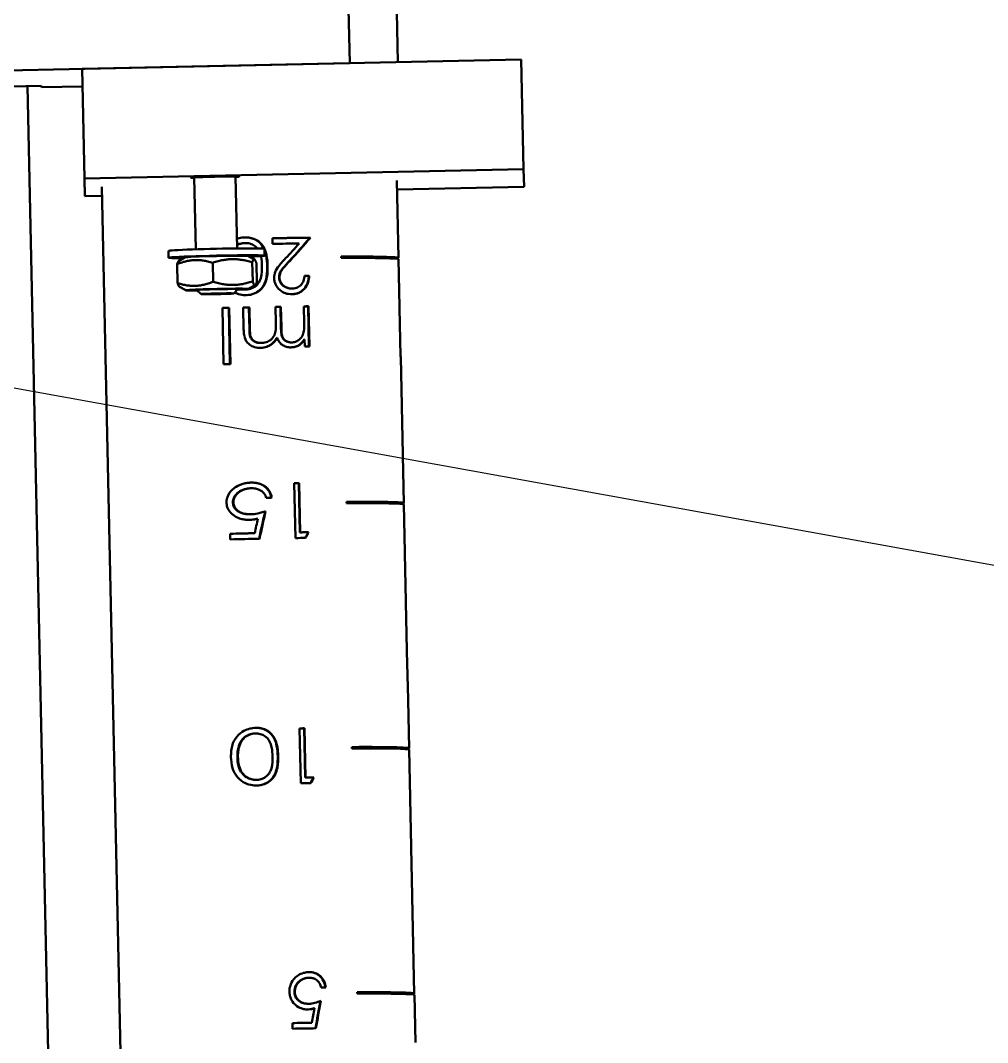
# Model space of a CAD drawing. Header units: millimetres. Extents: x 0 to 2625, y 0 to 1856.
# Drawn here: x 1869.4 to 1939.8, y 1413.7 to 1488.2 of the extents above; entities that cross this region are included whole.
import ezdxf

# ---------------------------------------------------------------- set-up
doc = ezdxf.new("R2010")
doc.units = ezdxf.units.MM
doc.header["$LTSCALE"] = 6.25
doc.layers.add('Symbol (ISO)', color=7, linetype='Continuous', lineweight=25)
doc.layers.add('Visible (ISO)', color=7, linetype='Continuous', lineweight=50)
doc.styles.add('Note Text (ISO)', font='tahoma.ttf')
doc.dimstyles.new('Default - Method 1b (ISO)$7', dxfattribs={"dimscale": 6.25, "dimtxt": 3.5, "dimasz": 2.5, "dimexe": 3.175, "dimexo": 0, "dimgap": 0.762, "dimtad": 1, "dimtoh": 1, "dimrnd": 1e-08, "dimtxsty": 'Note Text (ISO)', "dimcen": 0.09, "dimdle": 10, "dimclrd": 256, "dimclre": 256, "dimclrt": 256, "dimazin": 2, "dimtfac": 1, "dimtmove": 0, "dimatfit": 3, "dimfxl": 1, "dimtolj": 1, "dimlwd": -1, "dimlwe": -1, "dimarcsym": 0})

msp = doc.modelspace()

# ---------------------------------------------------------------- linework, layer by layer
at = {"layer": 'Visible (ISO)'}
for p, q in [((1893.356, 1485.103), (1893.184, 1493.099)), ((1896.855, 1485.178), (1896.711, 1491.878)), ((1868.362, 1484.567), (1893.356, 1485.103)), ((1873.86, 1484.685), (1905.853, 1485.371)), ((1906.024, 1477.375), (1905.853, 1485.371)), ((1874.032, 1476.688), (1873.86, 1484.685)), ((1866.246, 1483.342), (1870.886, 1483.441)), ((1872.666, 1353.806), (1869.887, 1483.42)), ((1870.886, 1483.441), (1870.889, 1483.334)), ((1873.888, 1483.398), (1870.889, 1483.334)), ((1874.032, 1476.688), (1906.024, 1477.375)), ((1906.024, 1477.375), (1906.052, 1476.088)), ((1874.059, 1475.402), (1874.032, 1476.688)), ((1882.032, 1476.772), (1882.144, 1471.53)), ((1885.031, 1476.836), (1885.144, 1471.594)), ((1896.911, 1470.906), (1896.79, 1476.533)), ((1875.309, 1475.429), (1874.059, 1475.402)), ((1876.964, 1398.283), (1875.295, 1476.072)), ((1906.052, 1476.088), (1896.804, 1475.89)), ((1885.701, 1472.397), (1885.737, 1472.399)), ((1890.457, 1472.377), (1890.486, 1472.379)), ((1885.695, 1471.987), (1885.731, 1471.989)), ((1887.731, 1472.337), (1887.74, 1471.927)), ((1880.157, 1470.919), (1880.146, 1471.419)), ((1881.358, 1470.947), (1880.891, 1470.664)), ((1885.954, 1471.045), (1886.413, 1470.793)), ((1887.155, 1471.069), (1887.145, 1471.569)), ((1892.739, 1470.999), (1892.741, 1470.899)), ((1896.863, 1470.827), (1896.861, 1470.905)), ((1880.782, 1470.456), (1880.812, 1469.067)), ((1883.372, 1470.551), (1883.401, 1469.162)), ((1886.257, 1470.584), (1886.286, 1469.195)), ((1886.552, 1470.522), (1886.582, 1469.134)), ((1896.988, 1467.332), (1896.913, 1470.806)), ((1888.208, 1469.463), (1888.239, 1469.465)), ((1890.372, 1469.608), (1890.402, 1469.609)), ((1881.41, 1468.544), (1880.95, 1468.796)), ((1886.006, 1468.643), (1886.473, 1468.926)), ((1889.133, 1468.667), (1889.164, 1468.669)), ((1889.179, 1468.669), (1889.209, 1468.671)), ((1882.208, 1468.563), (1882.208, 1468.563)), ((1882.521, 1468.263), (1882.208, 1468.562)), ((1884.907, 1468.314), (1885.207, 1468.627)), ((1885.207, 1468.628), (1885.207, 1468.628)), ((1885.768, 1468.604), (1885.804, 1468.606)), ((1884.076, 1467.256), (1884.164, 1463.156)), ((1884.537, 1467.267), (1884.577, 1467.269)), ((1884.537, 1467.267), (1884.625, 1463.167)), ((1884.665, 1463.168), (1884.577, 1467.269)), ((1885.593, 1467.293), (1885.627, 1465.711)), ((1886.008, 1467.301), (1886.043, 1467.303)), ((1886.008, 1467.301), (1886.042, 1465.717)), ((1886.077, 1465.719), (1886.043, 1467.303)), ((1887.951, 1467.341), (1887.975, 1466.205)), ((1888.308, 1467.346), (1888.34, 1467.348)), ((1888.308, 1467.346), (1888.34, 1465.861)), ((1888.372, 1465.862), (1888.34, 1467.348)), ((1890.009, 1467.374), (1890.036, 1466.144)), ((1890.323, 1467.377), (1890.353, 1467.378)), ((1890.323, 1467.377), (1890.386, 1464.456)), ((1890.415, 1464.456), (1890.353, 1467.378)), ((1896.988, 1467.332), (1896.99, 1467.233)), ((1897.064, 1463.759), (1896.99, 1467.233)), ((1888.035, 1465.073), (1888.067, 1465.075)), ((1890.032, 1464.958), (1890.061, 1464.96)), ((1890.061, 1464.96), (1890.072, 1464.452)), ((1886.899, 1464.705), (1886.933, 1464.707)), ((1886.933, 1464.707), (1886.948, 1464.707)), ((1889.094, 1464.744), (1889.124, 1464.746)), ((1889.643, 1464.542), (1889.673, 1464.543)), ((1897.064, 1463.759), (1897.067, 1463.659)), ((1897.141, 1460.186), (1897.067, 1463.659)), ((1897.141, 1460.186), (1897.143, 1460.086)), ((1897.218, 1456.612), (1897.143, 1460.086)), ((1897.218, 1456.612), (1897.22, 1456.512)), ((1897.294, 1453.039), (1897.22, 1456.512)), ((1886.167, 1454.532), (1886.203, 1454.534)), ((1886.096, 1454.119), (1886.132, 1454.121)), ((1889.315, 1454.49), (1889.4, 1450.492)), ((1889.649, 1454.494), (1889.679, 1454.496)), ((1889.649, 1454.494), (1889.726, 1450.906)), ((1889.756, 1450.908), (1889.679, 1454.496)), ((1884.842, 1453.076), (1884.882, 1453.079)), ((1893.123, 1453.132), (1893.125, 1453.032)), ((1897.246, 1452.96), (1897.244, 1453.038)), ((1897.371, 1449.466), (1897.296, 1452.939)), ((1886.127, 1452.224), (1886.163, 1452.226)), ((1886.202, 1452.227), (1886.238, 1452.229)), ((1886.636, 1451.902), (1886.671, 1451.904)), ((1884.646, 1450.805), (1884.655, 1450.395)), ((1886.394, 1450.845), (1886.43, 1450.847)), ((1889.726, 1450.906), (1889.756, 1450.908)), ((1890.333, 1450.915), (1890.362, 1450.917)), ((1897.371, 1449.466), (1897.373, 1449.366)), ((1897.448, 1445.892), (1897.373, 1449.366)), ((1897.448, 1445.892), (1897.45, 1445.792)), ((1897.524, 1442.319), (1897.45, 1445.792)), ((1897.524, 1442.319), (1897.526, 1442.219)), ((1897.601, 1438.746), (1897.526, 1442.219)), ((1897.601, 1438.746), (1897.603, 1438.646)), ((1897.677, 1435.172), (1897.603, 1438.646)), ((1886.468, 1436.664), (1886.504, 1436.666)), ((1890.032, 1436.628), (1890.062, 1436.629)), ((1890.032, 1436.628), (1890.109, 1433.04)), ((1890.139, 1433.041), (1890.062, 1436.629)), ((1886.461, 1436.253), (1886.497, 1436.255)), ((1889.698, 1436.624), (1889.784, 1432.626)), ((1885.355, 1435.541), (1885.394, 1435.543)), ((1893.506, 1435.265), (1893.508, 1435.165)), ((1897.629, 1435.093), (1897.627, 1435.171)), ((1885.169, 1434.53), (1885.209, 1434.532)), ((1897.754, 1431.599), (1897.68, 1435.072)), ((1890.109, 1433.04), (1890.139, 1433.041)), ((1890.716, 1433.048), (1890.746, 1433.05)), ((1886.534, 1432.87), (1886.57, 1432.872)), ((1897.754, 1431.599), (1897.756, 1431.499)), ((1897.831, 1428.026), (1897.756, 1431.499)), ((1897.831, 1428.026), (1897.833, 1427.926)), ((1897.907, 1424.452), (1897.833, 1427.926)), ((1897.907, 1424.452), (1897.91, 1424.352)), ((1897.984, 1420.879), (1897.91, 1424.352)), ((1897.984, 1420.879), (1897.986, 1420.779)), ((1898.061, 1417.305), (1897.986, 1420.779)), ((1890.372, 1418.863), (1890.402, 1418.864)), ((1890.317, 1418.45), (1890.347, 1418.452)), ((1889.324, 1417.421), (1889.356, 1417.423)), ((1893.889, 1417.398), (1893.891, 1417.298)), ((1898.012, 1417.227), (1898.011, 1417.304)), ((1890.35, 1416.555), (1890.38, 1416.557)), ((1890.41, 1416.558), (1890.44, 1416.559)), ((1898.137, 1413.732), (1898.063, 1417.206)), ((1890.763, 1416.229), (1890.792, 1416.23)), ((1889.182, 1415.153), (1889.191, 1414.742)), ((1890.571, 1415.174), (1890.601, 1415.176))]:
    msp.add_line(p, q, dxfattribs=at)
for centre, major_axis, ratio, start_param, end_param in [((1883.532, 1476.785), (-1.75, -0.038), 0.021443, 2.600493, 6.824285), ((1886.134, 1472.075), (-10.748, -0.231), 0.021443, 4.294955, 4.562764), ((1886.134, 1472.075), (10.698, 0.229), 0.021443, 1.154278, 1.420467), ((1886.086, 1474.279), (-9.938, -11.065), 0.305644, 1.52167, 1.672226), ((1886.086, 1474.279), (9.985, 11.116), 0.305644, 4.664933, 4.814734), ((1886.142, 1471.665), (10.748, 0.231), 0.021443, 1.235306, 1.421172), ((1886.075, 1474.783), (-9.985, -11.118), 0.305643, 1.492899, 1.591163), ((1883.656, 1470.994), (3.499, 0.075), 0.021443, 5.466568, 10.241395), ((1883.645, 1471.494), (3.499, 0.075), 0.021443, 0, 3.141593), ((1883.656, 1470.994), (-2.299, -0.049), 0.021443, 3.17875, 6.246028), ((1886.164, 1470.675), (10.748, 0.231), 0.021443, 6.186699, 7.195133), ((1886.114, 1470.674), (10.748, 0.231), 0.021443, 0, 0.906052), ((1886.166, 1470.575), (10.748, 0.231), 0.021443, 0, 0.911948), ((1886.193, 1469.307), (-10.748, -0.231), 0.021443, 4.309559, 4.343819), ((1886.193, 1469.307), (10.698, 0.229), 0.021443, 1.168953, 1.200431), ((1883.708, 1468.595), (2.299, 0.049), 0.021443, 5.401388, 10.306575), ((1883.708, 1468.595), (1.5, 0.032), 0.021443, 6.248423, 9.45954), ((1883.708, 1468.595), (1.5, 0.032), 0.021443, 6.261736, 9.446227), ((1886.241, 1467.077), (-10.748, -0.231), 0.021443, 4.867334, 4.91476), ((1886.241, 1467.077), (10.698, 0.229), 0.021443, 1.730245, 1.774126), ((1886.241, 1467.077), (-10.748, -0.231), 0.021443, 4.730321, 4.772263), ((1886.241, 1467.077), (10.698, 0.229), 0.021443, 1.592131, 1.63095), ((1886.241, 1467.077), (-10.748, -0.231), 0.021443, 4.515361, 4.552138), ((1886.241, 1467.077), (10.698, 0.229), 0.021443, 1.375822, 1.40979), ((1886.241, 1467.077), (-10.748, -0.231), 0.021443, 4.319321, 4.353659), ((1886.241, 1467.077), (10.698, 0.229), 0.021443, 1.178762, 1.210313), ((1886.303, 1464.155), (10.748, 0.231), 0.021443, 1.177728, 1.212066), ((1886.329, 1462.976), (10.748, 0.231), 0.021443, 1.725742, 1.773167), ((1886.517, 1454.208), (-10.748, -0.231), 0.021443, 4.413266, 4.448558), ((1886.517, 1454.208), (10.698, 0.229), 0.021443, 1.273179, 1.305703), ((1886.539, 1453.183), (10.748, 0.231), 0.021443, 1.464263, 1.502825), ((1886.547, 1452.809), (10.748, 0.231), 0.021443, 6.186699, 7.195133), ((1886.497, 1452.807), (10.748, 0.231), 0.021443, 0, 0.906052), ((1886.549, 1452.709), (10.748, 0.231), 0.021443, 0, 0.911948), ((1885.974, 1479.52), (-7.787, -52.188), 0.114072, 0.996962, 1.042359), ((1885.974, 1479.52), (7.824, 52.432), 0.114072, 4.141688, 4.187055), ((1885.935, 1481.335), (-7.822, -52.497), 0.113939, 0.968218, 0.99274), ((1886.594, 1450.62), (-10.748, -0.231), 0.021443, 4.727191, 4.894156), ((1886.594, 1450.62), (10.698, 0.229), 0.021443, 1.588978, 1.753422), ((1886.594, 1450.62), (10.698, 0.229), 0.021443, 1.21327, 1.273179), ((1886.594, 1450.62), (-10.748, -0.231), 0.021443, 4.353659, 4.413266), ((1869.546, 1454.174), (-22.563, -33.103), 0.487059, 1.785873, 1.797746), ((1869.451, 1454.171), (22.685, 33.283), 0.487059, 4.928125, 4.939966), ((1886.602, 1450.21), (10.748, 0.231), 0.021443, 1.553773, 1.752563), ((1886.602, 1450.21), (10.748, 0.231), 0.021443, 1.234687, 1.306965), ((1886.9, 1436.341), (-10.748, -0.231), 0.021443, 4.413266, 4.448558), ((1886.9, 1436.341), (10.698, 0.229), 0.021443, 1.273179, 1.305703), ((1886.93, 1434.942), (10.748, 0.231), 0.021443, 6.186699, 7.195133), ((1886.88, 1434.941), (10.748, 0.231), 0.021443, 0, 0.906052), ((1886.932, 1434.842), (10.748, 0.231), 0.021443, 0, 0.911948), ((1886.977, 1432.753), (10.698, 0.229), 0.021443, 1.21327, 1.273179), ((1886.977, 1432.753), (-10.748, -0.231), 0.021443, 4.353659, 4.413266), ((1869.93, 1436.307), (-22.563, -33.103), 0.487059, 1.785873, 1.797746), ((1869.835, 1436.305), (22.685, 33.283), 0.487059, 4.928125, 4.939966), ((1886.986, 1432.343), (10.748, 0.231), 0.021443, 1.234687, 1.306965), ((1887.305, 1417.449), (10.748, 0.231), 0.021443, 1.158226, 1.19241), ((1887.313, 1417.075), (10.748, 0.231), 0.021443, 6.186699, 7.195133), ((1887.263, 1417.074), (10.748, 0.231), 0.021443, 0, 0.906052), ((1887.315, 1416.975), (10.748, 0.231), 0.021443, 0, 0.911948), ((1887.062, 1428.793), (-7.787, -52.188), 0.114072, 1.315785, 1.355191), ((1887.062, 1428.793), (-7.824, -52.432), 0.114072, 1.31709, 1.356553), ((1758.125, 1422.662), (-55.405, -228.722), 0.557472, 1.672584, 1.677156), ((1887.36, 1414.886), (-10.748, -0.231), 0.021443, 4.405601, 4.541566), ((1887.36, 1414.886), (10.698, 0.229), 0.021443, 1.265475, 1.399167), ((1887.369, 1414.476), (10.748, 0.231), 0.021443, 1.236778, 1.399973)]:
    msp.add_ellipse(centre, major_axis=major_axis, ratio=ratio, start_param=start_param, end_param=end_param, dxfattribs=at)
msp.add_ellipse((1883.714, 1468.289), major_axis=(-1.193, -0.026), ratio=0.021443, dxfattribs=at)
for points, knots in [([(1885.737, 1472.399), (1885.674, 1472.397), (1885.618, 1472.396), (1885.421, 1472.368), (1885.349, 1472.353), (1885.243, 1472.325), (1885.188, 1472.309), (1885.129, 1472.287)], [0, 0, 0, 0, 0.01912106, 0.01912106, 0.0358081, 0.0358081, 0.05022186, 0.05022186, 0.05022186, 0.05022186]), ([(1885.701, 1472.397), (1885.884, 1472.399), (1886.09, 1472.388), (1886.445, 1472.253), (1886.58, 1472.184), (1886.795, 1472.017), (1886.917, 1471.899), (1887.055, 1471.67), (1887.08, 1471.624), (1887.102, 1471.579)], [-0.15040085, -0.15040085, -0.15040085, -0.15040085, -0.11532352, -0.11532352, -0.0973218, -0.0973218, -0.08292517, -0.08292517, -0.0793408, -0.0793408, -0.0793408, -0.0793408]), ([(1885.737, 1472.399), (1885.821, 1472.4), (1885.945, 1472.401), (1886.209, 1472.352), (1886.333, 1472.319), (1886.672, 1472.158), (1886.796, 1472.051), (1886.965, 1471.862), (1887.057, 1471.744), (1887.14, 1471.573)], [-0.3512161, -0.3512161, -0.3512161, -0.3512161, -0.2709368, -0.2709368, -0.2186703, -0.2186703, -0.1482812, -0.1482812, -0.1012691, -0.1012691, -0.1012691, -0.1012691]), ([(1885.695, 1471.987), (1885.596, 1471.981), (1885.503, 1471.978), (1885.298, 1471.916), (1885.223, 1471.89), (1885.138, 1471.848)], [-0.06457105, -0.06457105, -0.06457105, -0.06457105, -0.04390946, -0.04390946, -0.0360747, -0.0360747, -0.0360747, -0.0360747]), ([(1885.139, 1471.83), (1885.24, 1471.885), (1885.329, 1471.916), (1885.538, 1471.979), (1885.632, 1471.983), (1885.731, 1471.989)], [0.03776726, 0.03776726, 0.03776726, 0.03776726, 0.04987, 0.04987, 0.07936346, 0.07936346, 0.07936346, 0.07936346]), ([(1886.628, 1471.597), (1886.577, 1471.659), (1886.507, 1471.728), (1886.324, 1471.85), (1886.214, 1471.908), (1885.931, 1471.986), (1885.828, 1471.987), (1885.731, 1471.989)], [-0.09157681, -0.09157681, -0.09157681, -0.09157681, -0.0585855, -0.0585855, -0.02909745, -0.02909745, 0, 0, 0, 0]), ([(1886.961, 1470.322), (1886.956, 1470.515), (1886.951, 1470.733), (1886.893, 1471.011), (1886.89, 1471.022), (1886.887, 1471.035)], [-0.5587303, -0.5587303, -0.5587303, -0.5587303, -0.232448, -0.232448, -0.2199899, -0.2199899, -0.2199899, -0.2199899]), ([(1887.145, 1471.562), (1887.172, 1471.506), (1887.197, 1471.445), (1887.351, 1470.997), (1887.364, 1470.616), (1887.372, 1470.332)], [-0.1003071, -0.1003071, -0.1003071, -0.1003071, -0.08512, -0.08512, 0, 0, 0, 0]), ([(1887.145, 1471.483), (1887.215, 1471.315), (1887.247, 1471.17), (1887.326, 1470.791), (1887.334, 1470.54), (1887.34, 1470.33)], [-0.0767332, -0.0767332, -0.0767332, -0.0767332, -0.06290159, -0.06290159, 0, 0, 0, 0]), ([(1885.804, 1468.606), (1885.892, 1468.611), (1885.995, 1468.617), (1886.257, 1468.695), (1886.368, 1468.759), (1886.577, 1468.896), (1886.652, 1468.989), (1886.756, 1469.141), (1886.824, 1469.252), (1886.971, 1469.747), (1886.966, 1470.083), (1886.961, 1470.322)], [-0.218162, -0.218162, -0.218162, -0.218162, -0.1946862, -0.1946862, -0.1690955, -0.1690955, -0.11293, -0.11293, -0.0719212, -0.0719212, 0, 0, 0, 0]), ([(1885.827, 1468.196), (1886.029, 1468.203), (1886.212, 1468.234), (1886.579, 1468.371), (1886.711, 1468.464), (1886.975, 1468.682), (1887.072, 1468.84), (1887.224, 1469.112), (1887.286, 1469.316), (1887.377, 1469.807), (1887.376, 1470.103), (1887.372, 1470.332)], [0, 0, 0, 0, 0.0604627, 0.0604627, 0.1254124, 0.1254124, 0.2523206, 0.2523206, 0.5093058, 0.5093058, 0.978045, 0.978045, 0.978045, 0.978045]), ([(1885.884, 1468.199), (1886.113, 1468.217), (1886.297, 1468.269), (1886.512, 1468.366), (1886.666, 1468.443), (1886.915, 1468.668), (1887.039, 1468.813), (1887.181, 1469.114), (1887.25, 1469.277), (1887.344, 1469.835), (1887.343, 1470.111), (1887.34, 1470.33)], [0.0094605, 0.0094605, 0.0094605, 0.0094605, 0.0820166, 0.0820166, 0.122224, 0.122224, 0.1517325, 0.1517325, 0.1626246, 0.1626246, 0.1765212, 0.1765212, 0.1765212, 0.1765212]), ([(1888.686, 1470.875), (1888.488, 1470.664), (1888.282, 1470.443), (1888.001, 1470.054), (1887.937, 1469.923), (1887.853, 1469.632), (1887.851, 1469.527), (1887.85, 1469.426)], [0, 0, 0, 0, 0.0881874, 0.0881874, 0.1582709, 0.1582709, 0.2304098, 0.2304098, 0.2304098, 0.2304098]), ([(1888.976, 1470.702), (1888.804, 1470.52), (1888.617, 1470.32), (1888.381, 1470.022), (1888.297, 1469.898), (1888.211, 1469.63), (1888.21, 1469.546), (1888.208, 1469.463)], [-0.1032135, -0.1032135, -0.1032135, -0.1032135, -0.0576553, -0.0576553, -0.0248756, -0.0248756, 0, 0, 0, 0]), ([(1888.239, 1469.465), (1888.241, 1469.548), (1888.243, 1469.631), (1888.329, 1469.9), (1888.413, 1470.025), (1888.647, 1470.321), (1888.834, 1470.521), (1889.006, 1470.703)], [0, 0, 0, 0, 0.0248778, 0.0248778, 0.0577454, 0.0577454, 0.1043745, 0.1043745, 0.1043745, 0.1043745]), ([(1887.85, 1469.426), (1887.854, 1469.344), (1887.858, 1469.265), (1887.901, 1469.103), (1887.926, 1469.023), (1888.039, 1468.807), (1888.143, 1468.675), (1888.418, 1468.431), (1888.555, 1468.371), (1888.819, 1468.278), (1888.985, 1468.26), (1889.154, 1468.259)], [0, 0, 0, 0, 0.0246694, 0.0246694, 0.0388527, 0.0388527, 0.0599766, 0.0599766, 0.0867335, 0.0867335, 0.1245621, 0.1245621, 0.1245621, 0.1245621]), ([(1888.208, 1469.463), (1888.21, 1469.418), (1888.213, 1469.362), (1888.248, 1469.23), (1888.267, 1469.182), (1888.325, 1469.078), (1888.386, 1468.979), (1888.622, 1468.788), (1888.726, 1468.741), (1888.841, 1468.704), (1888.895, 1468.688), (1889.045, 1468.667), (1889.099, 1468.668), (1889.133, 1468.667)], [-0.1904609, -0.1904609, -0.1904609, -0.1904609, -0.1283309, -0.1283309, -0.0814016, -0.0814016, -0.0490459, -0.0490459, -0.0211123, -0.0211123, -0.0106127, -0.0106127, 0, 0, 0, 0]), ([(1889.164, 1468.669), (1889.13, 1468.669), (1889.075, 1468.668), (1888.926, 1468.69), (1888.872, 1468.705), (1888.756, 1468.743), (1888.653, 1468.79), (1888.418, 1468.98), (1888.357, 1469.079), (1888.3, 1469.18), (1888.28, 1469.227), (1888.244, 1469.364), (1888.242, 1469.419), (1888.239, 1469.465)], [0, 0, 0, 0, 0.0105804, 0.0105804, 0.0210428, 0.0210428, 0.0496533, 0.0496533, 0.0833306, 0.0833306, 0.1298813, 0.1298813, 0.1879469, 0.1879469, 0.1879469, 0.1879469]), ([(1889.154, 1468.259), (1889.348, 1468.266), (1889.516, 1468.298), (1889.773, 1468.412), (1889.909, 1468.489), (1890.188, 1468.794), (1890.263, 1468.936), (1890.392, 1469.293), (1890.398, 1469.463), (1890.402, 1469.609)], [0, 0, 0, 0, 0.0606606, 0.0606606, 0.1044714, 0.1044714, 0.1442594, 0.1442594, 0.2058495, 0.2058495, 0.2058495, 0.2058495]), ([(1890.06, 1469.605), (1890.053, 1469.496), (1890.04, 1469.364), (1889.959, 1469.153), (1889.911, 1469.045), (1889.749, 1468.873), (1889.667, 1468.803), (1889.441, 1468.7), (1889.314, 1468.675), (1889.164, 1468.669)], [0, 0, 0, 0, 0.03269697, 0.03269697, 0.04615692, 0.04615692, 0.05358123, 0.05358123, 0.06103891, 0.06103891, 0.06103891, 0.06103891]), ([(1890.372, 1469.608), (1890.369, 1469.461), (1890.363, 1469.292), (1890.234, 1468.936), (1890.159, 1468.794), (1889.882, 1468.49), (1889.746, 1468.412), (1889.508, 1468.306), (1889.366, 1468.274), (1889.207, 1468.262)], [-0.2021508, -0.2021508, -0.2021508, -0.2021508, -0.1423102, -0.1423102, -0.1035003, -0.1035003, -0.0605056, -0.0605056, -0.008856, -0.008856, -0.008856, -0.008856]), ([(1884.966, 1468.375), (1885.074, 1468.324), (1885.205, 1468.274), (1885.554, 1468.199), (1885.687, 1468.195), (1885.827, 1468.196)], [0.08826596, 0.08826596, 0.08826596, 0.08826596, 0.1005359, 0.1005359, 0.11331828, 0.11331828, 0.11331828, 0.11331828]), ([(1885.627, 1465.711), (1885.629, 1465.629), (1885.631, 1465.563), (1885.653, 1465.337), (1885.668, 1465.259), (1885.72, 1465.008), (1885.791, 1464.888), (1885.857, 1464.784), (1885.929, 1464.683), (1886.169, 1464.504), (1886.29, 1464.447), (1886.582, 1464.354), (1886.724, 1464.348), (1886.867, 1464.346)], [0, 0, 0, 0, 0.0245235, 0.0245235, 0.0548054, 0.0548054, 0.2115429, 0.2115429, 0.4072744, 0.4072744, 0.5721039, 0.5721039, 0.8073263, 0.8073263, 0.8073263, 0.8073263]), ([(1886.899, 1464.705), (1886.789, 1464.705), (1886.68, 1464.71), (1886.445, 1464.786), (1886.368, 1464.832), (1886.235, 1464.932), (1886.193, 1464.987), (1886.15, 1465.057), (1886.11, 1465.124), (1886.065, 1465.342), (1886.056, 1465.441), (1886.045, 1465.571), (1886.043, 1465.64), (1886.042, 1465.717)], [0, 0, 0, 0, 0.0329832, 0.0329832, 0.0601999, 0.0601999, 0.0969482, 0.0969482, 0.1096622, 0.1096622, 0.1180715, 0.1180715, 0.135052, 0.135052, 0.135052, 0.135052]), ([(1886.077, 1465.719), (1886.082, 1465.533), (1886.085, 1465.37), (1886.148, 1465.141), (1886.17, 1465.067), (1886.255, 1464.96), (1886.312, 1464.891), (1886.51, 1464.775), (1886.598, 1464.747), (1886.784, 1464.705), (1886.874, 1464.707), (1886.933, 1464.707)], [-0.2713647, -0.2713647, -0.2713647, -0.2713647, -0.0886208, -0.0886208, -0.0427624, -0.0427624, -0.0290896, -0.0290896, -0.0177918, -0.0177918, 0, 0, 0, 0]), ([(1887.975, 1466.205), (1887.978, 1466.026), (1887.981, 1465.787), (1887.922, 1465.434), (1887.894, 1465.318), (1887.736, 1465.057), (1887.649, 1464.977), (1887.497, 1464.863), (1887.4, 1464.803), (1887.124, 1464.716), (1887.025, 1464.711), (1886.933, 1464.707)], [0, 0, 0, 0, 0.0537694, 0.0537694, 0.0761339, 0.0761339, 0.0973079, 0.0973079, 0.1207768, 0.1207768, 0.1429006, 0.1429006, 0.1429006, 0.1429006]), ([(1888.34, 1465.861), (1888.345, 1465.684), (1888.35, 1465.505), (1888.394, 1465.25), (1888.413, 1465.167), (1888.474, 1465.052), (1888.511, 1464.992), (1888.637, 1464.873), (1888.705, 1464.834), (1888.809, 1464.786), (1888.865, 1464.769), (1888.991, 1464.745), (1889.049, 1464.745), (1889.094, 1464.744)], [-0.1088489, -0.1088489, -0.1088489, -0.1088489, -0.0675746, -0.0675746, -0.0484481, -0.0484481, -0.0371463, -0.0371463, -0.0258056, -0.0258056, -0.0140796, -0.0140796, 0, 0, 0, 0]), ([(1889.124, 1464.746), (1889.017, 1464.748), (1888.911, 1464.756), (1888.74, 1464.834), (1888.671, 1464.872), (1888.544, 1464.991), (1888.506, 1465.051), (1888.445, 1465.168), (1888.425, 1465.25), (1888.381, 1465.507), (1888.376, 1465.685), (1888.372, 1465.862)], [0, 0, 0, 0, 0.0334675, 0.0334675, 0.0476839, 0.0476839, 0.0618052, 0.0618052, 0.0854752, 0.0854752, 0.136257, 0.136257, 0.136257, 0.136257]), ([(1890.036, 1466.144), (1890.038, 1465.99), (1890.042, 1465.79), (1889.987, 1465.454), (1889.956, 1465.331), (1889.848, 1465.137), (1889.787, 1465.047), (1889.619, 1464.904), (1889.528, 1464.842), (1889.291, 1464.755), (1889.206, 1464.75), (1889.124, 1464.746)], [0, 0, 0, 0, 0.04622, 0.04622, 0.0709633, 0.0709633, 0.0848342, 0.0848342, 0.0940948, 0.0940948, 0.1028657, 0.1028657, 0.1028657, 0.1028657]), ([(1888.035, 1465.073), (1887.999, 1465.01), (1887.929, 1464.891), (1887.697, 1464.645), (1887.59, 1464.577), (1887.445, 1464.489), (1887.329, 1464.433), (1887.048, 1464.355), (1886.933, 1464.349), (1886.866, 1464.346)], [-0.04850808, -0.04850808, -0.04850808, -0.04850808, -0.03988832, -0.03988832, -0.03134657, -0.03134657, -0.01732604, -0.01732604, -0.00272079, -0.00272079, -0.00272079, -0.00272079]), ([(1886.867, 1464.346), (1886.925, 1464.349), (1887.054, 1464.349), (1887.362, 1464.435), (1887.477, 1464.491), (1887.623, 1464.578), (1887.729, 1464.647), (1887.961, 1464.893), (1888.031, 1465.012), (1888.067, 1465.075)], [0, 0, 0, 0, 0.01730623, 0.01730623, 0.03130242, 0.03130242, 0.03983493, 0.03983493, 0.04843894, 0.04843894, 0.04843894, 0.04843894]), ([(1888.067, 1465.075), (1888.1, 1464.996), (1888.147, 1464.883), (1888.298, 1464.676), (1888.372, 1464.612), (1888.518, 1464.519), (1888.616, 1464.465), (1888.876, 1464.391), (1888.97, 1464.388), (1889.068, 1464.386)], [0, 0, 0, 0, 0.02589092, 0.02589092, 0.04811468, 0.04811468, 0.06569504, 0.06569504, 0.08220058, 0.08220058, 0.08220058, 0.08220058]), ([(1890.032, 1464.958), (1889.975, 1464.875), (1889.926, 1464.804), (1889.778, 1464.641), (1889.717, 1464.595), (1889.643, 1464.542)], [-0.05224192, -0.05224192, -0.05224192, -0.05224192, -0.02824796, -0.02824796, 0, 0, 0, 0]), ([(1889.673, 1464.543), (1889.747, 1464.596), (1889.808, 1464.642), (1889.955, 1464.805), (1890.005, 1464.877), (1890.061, 1464.96)], [0, 0, 0, 0, 0.028268, 0.028268, 0.05239716, 0.05239716, 0.05239716, 0.05239716]), ([(1889.068, 1464.386), (1889.121, 1464.389), (1889.174, 1464.392), (1889.226, 1464.398), (1889.278, 1464.404), (1889.33, 1464.414), (1889.381, 1464.428), (1889.432, 1464.441), (1889.482, 1464.457), (1889.53, 1464.476), (1889.579, 1464.496), (1889.626, 1464.52), (1889.673, 1464.543)], [0, 0, 0, 0, 0.0001640565, 0.0001640565, 0.0001640565, 0.0003281131, 0.0003281131, 0.0003281131, 0.0004917479, 0.0004917479, 0.0004917479, 0.0006562261, 0.0006562261, 0.0006562261, 0.0006562261]), ([(1889.643, 1464.542), (1889.596, 1464.518), (1889.549, 1464.495), (1889.501, 1464.475), (1889.452, 1464.455), (1889.402, 1464.439), (1889.351, 1464.426), (1889.301, 1464.413), (1889.249, 1464.403), (1889.197, 1464.397), (1889.154, 1464.391), (1889.111, 1464.388), (1889.068, 1464.386)], [0, 0, 0, 0, 0.000164147, 0.000164147, 0.000164147, 0.0003281319, 0.0003281319, 0.0003281319, 0.000490852, 0.000490852, 0.000490852, 0.0006253819, 0.0006253819, 0.0006253819, 0.0006253819]), ([(1886.203, 1454.534), (1886.112, 1454.532), (1886.004, 1454.525), (1885.785, 1454.495), (1885.685, 1454.475), (1885.274, 1454.357), (1885.088, 1454.24), (1884.903, 1454.111), (1884.726, 1453.978), (1884.476, 1453.596), (1884.434, 1453.456), (1884.382, 1453.275), (1884.381, 1453.168), (1884.38, 1453.081)], [0, 0, 0, 0, 0.0270476, 0.0270476, 0.0480122, 0.0480122, 0.1003574, 0.1003574, 0.1432493, 0.1432493, 0.1751799, 0.1751799, 0.2997992, 0.2997992, 0.2997992, 0.2997992]), ([(1887.644, 1453.436), (1887.627, 1453.521), (1887.606, 1453.62), (1887.536, 1453.787), (1887.489, 1453.892), (1887.322, 1454.108), (1887.2, 1454.233), (1886.893, 1454.41), (1886.746, 1454.466), (1886.477, 1454.521), (1886.335, 1454.533), (1886.167, 1454.532)], [0.00010942, 0.00010942, 0.00010942, 0.00010942, 0.02619244, 0.02619244, 0.03518187, 0.03518187, 0.04298022, 0.04298022, 0.0487156, 0.0487156, 0.0534404, 0.0534404, 0.0534404, 0.0534404]), ([(1886.203, 1454.534), (1886.368, 1454.535), (1886.512, 1454.524), (1886.815, 1454.459), (1886.964, 1454.393), (1887.18, 1454.263), (1887.328, 1454.153), (1887.516, 1453.895), (1887.56, 1453.813), (1887.642, 1453.611), (1887.661, 1453.518), (1887.677, 1453.436)], [-0.1366665, -0.1366665, -0.1366665, -0.1366665, -0.1098584, -0.1098584, -0.074751, -0.074751, -0.0420794, -0.0420794, -0.0248194, -0.0248194, 0, 0, 0, 0]), ([(1886.096, 1454.119), (1885.974, 1454.112), (1885.851, 1454.098), (1885.504, 1453.99), (1885.374, 1453.912), (1885.106, 1453.725), (1885.017, 1453.603), (1884.95, 1453.508), (1884.905, 1453.432), (1884.844, 1453.229), (1884.843, 1453.147), (1884.842, 1453.076)], [-0.07545955, -0.07545955, -0.07545955, -0.07545955, -0.06831308, -0.06831308, -0.05938202, -0.05938202, -0.0421413, -0.0421413, -0.02124515, -0.02124515, 0, 0, 0, 0]), ([(1884.882, 1453.079), (1884.883, 1453.149), (1884.884, 1453.231), (1884.945, 1453.434), (1884.989, 1453.509), (1885.055, 1453.605), (1885.144, 1453.726), (1885.411, 1453.914), (1885.541, 1453.992), (1885.91, 1454.107), (1886.045, 1454.117), (1886.185, 1454.124)], [0, 0, 0, 0, 0.02122916, 0.02122916, 0.04210943, 0.04210943, 0.06006246, 0.06006246, 0.06954847, 0.06954847, 0.07829398, 0.07829398, 0.07829398, 0.07829398]), ([(1887.264, 1453.428), (1887.236, 1453.525), (1887.2, 1453.644), (1887.043, 1453.839), (1886.972, 1453.894), (1886.771, 1454.023), (1886.634, 1454.063), (1886.481, 1454.102), (1886.356, 1454.124), (1886.185, 1454.124)], [-0.1474134, -0.1474134, -0.1474134, -0.1474134, -0.1138835, -0.1138835, -0.092886, -0.092886, -0.051314, -0.051314, 0, 0, 0, 0]), ([(1884.38, 1453.081), (1884.384, 1453.009), (1884.39, 1452.891), (1884.449, 1452.704), (1884.488, 1452.591), (1884.698, 1452.299), (1884.839, 1452.188), (1885.089, 1452.025), (1885.263, 1451.935), (1885.601, 1451.851), (1885.7, 1451.835), (1885.932, 1451.81), (1886.029, 1451.813), (1886.09, 1451.814)], [0, 0, 0, 0, 0.02166404, 0.02166404, 0.02880649, 0.02880649, 0.03733897, 0.03733897, 0.04619955, 0.04619955, 0.04978175, 0.04978175, 0.05499525, 0.05499525, 0.05499525, 0.05499525]), ([(1884.842, 1453.076), (1884.844, 1453.04), (1884.848, 1452.939), (1884.92, 1452.741), (1884.969, 1452.67), (1885.108, 1452.513), (1885.219, 1452.439), (1885.383, 1452.349), (1885.511, 1452.295), (1885.812, 1452.232), (1885.969, 1452.223), (1886.127, 1452.224)], [-0.197285, -0.197285, -0.197285, -0.197285, -0.1684976, -0.1684976, -0.1437746, -0.1437746, -0.0986025, -0.0986025, -0.0474844, -0.0474844, 0, 0, 0, 0]), ([(1886.163, 1452.226), (1886.005, 1452.225), (1885.848, 1452.234), (1885.548, 1452.297), (1885.422, 1452.351), (1885.26, 1452.439), (1885.148, 1452.513), (1885.012, 1452.668), (1884.961, 1452.74), (1884.888, 1452.941), (1884.883, 1453.042), (1884.882, 1453.079)], [0, 0, 0, 0, 0.0475527, 0.0475527, 0.0985183, 0.0985183, 0.1432439, 0.1432439, 0.1660175, 0.1660175, 0.1916428, 0.1916428, 0.1916428, 0.1916428]), ([(1886.163, 1452.226), (1886.321, 1452.232), (1886.463, 1452.246), (1886.886, 1452.336), (1887.072, 1452.399), (1887.225, 1452.453)], [-0.08735344, -0.08735344, -0.08735344, -0.08735344, -0.04858981, -0.04858981, 0, 0, 0, 0]), ([(1886.671, 1451.904), (1886.555, 1451.875), (1886.449, 1451.85), (1886.227, 1451.819), (1886.154, 1451.817), (1886.09, 1451.814)], [-0.0406269, -0.0406269, -0.0406269, -0.0406269, -0.01903142, -0.01903142, 0, 0, 0, 0]), ([(1886.131, 1451.815), (1886.179, 1451.818), (1886.233, 1451.823), (1886.417, 1451.849), (1886.522, 1451.874), (1886.636, 1451.902)], [0.00718125, 0.00718125, 0.00718125, 0.00718125, 0.01948073, 0.01948073, 0.04089497, 0.04089497, 0.04089497, 0.04089497]), ([(1886.504, 1436.666), (1886.44, 1436.663), (1886.384, 1436.663), (1886.187, 1436.635), (1886.116, 1436.619), (1885.945, 1436.575), (1885.799, 1436.525), (1885.5, 1436.366), (1885.309, 1436.242), (1884.932, 1435.778), (1884.851, 1435.564), (1884.778, 1435.318), (1884.745, 1435.183), (1884.703, 1434.808), (1884.704, 1434.689), (1884.704, 1434.521)], [0, 0, 0, 0, 0.0191211, 0.0191211, 0.0358081, 0.0358081, 0.0692098, 0.0692098, 0.0987696, 0.0987696, 0.128655, 0.128655, 0.1493023, 0.1493023, 0.1669431, 0.1669431, 0.1669431, 0.1669431]), ([(1886.468, 1436.664), (1886.65, 1436.665), (1886.857, 1436.654), (1887.212, 1436.52), (1887.347, 1436.451), (1887.561, 1436.283), (1887.683, 1436.166), (1887.948, 1435.727), (1888.007, 1435.467), (1888.092, 1435.058), (1888.1, 1434.806), (1888.106, 1434.597)], [-0.1504008, -0.1504008, -0.1504008, -0.1504008, -0.1153235, -0.1153235, -0.0973218, -0.0973218, -0.0829252, -0.0829252, -0.0629016, -0.0629016, 0, 0, 0, 0]), ([(1886.504, 1436.666), (1886.587, 1436.666), (1886.711, 1436.667), (1886.975, 1436.618), (1887.1, 1436.585), (1887.438, 1436.424), (1887.562, 1436.317), (1887.755, 1436.102), (1887.89, 1435.925), (1888.118, 1435.263), (1888.131, 1434.882), (1888.139, 1434.598)], [-0.3512161, -0.3512161, -0.3512161, -0.3512161, -0.2709368, -0.2709368, -0.2186703, -0.2186703, -0.1482812, -0.1482812, -0.08512, -0.08512, 0, 0, 0, 0]), ([(1886.461, 1436.253), (1886.363, 1436.248), (1886.269, 1436.244), (1886.043, 1436.176), (1885.931, 1436.136), (1885.671, 1435.977), (1885.599, 1435.901), (1885.441, 1435.722), (1885.386, 1435.606), (1885.355, 1435.541)], [-0.06457105, -0.06457105, -0.06457105, -0.06457105, -0.04390946, -0.04390946, -0.03311864, -0.03311864, -0.02172974, -0.02172974, 0, 0, 0, 0]), ([(1885.394, 1435.543), (1885.425, 1435.608), (1885.48, 1435.723), (1885.646, 1435.914), (1885.72, 1435.985), (1885.968, 1436.138), (1886.083, 1436.179), (1886.304, 1436.246), (1886.398, 1436.25), (1886.497, 1436.255)], [0, 0, 0, 0, 0.0216454, 0.0216454, 0.03521953, 0.03521953, 0.04987, 0.04987, 0.07936346, 0.07936346, 0.07936346, 0.07936346]), ([(1887.727, 1434.589), (1887.723, 1434.781), (1887.717, 1435), (1887.64, 1435.369), (1887.591, 1435.577), (1887.407, 1435.855), (1887.323, 1435.961), (1887.09, 1436.117), (1886.98, 1436.174), (1886.697, 1436.252), (1886.594, 1436.253), (1886.497, 1436.255)], [-0.5587303, -0.5587303, -0.5587303, -0.5587303, -0.232448, -0.232448, -0.108389, -0.108389, -0.0585855, -0.0585855, -0.0290975, -0.0290975, 0, 0, 0, 0]), ([(1885.355, 1435.541), (1885.321, 1435.462), (1885.243, 1435.281), (1885.192, 1434.974), (1885.181, 1434.885), (1885.167, 1434.701), (1885.168, 1434.618), (1885.169, 1434.53)], [-0.103786, -0.103786, -0.103786, -0.103786, -0.0446543, -0.0446543, -0.0261795, -0.0261795, 0, 0, 0, 0]), ([(1885.209, 1434.532), (1885.208, 1434.62), (1885.207, 1434.703), (1885.221, 1434.887), (1885.232, 1434.976), (1885.282, 1435.283), (1885.36, 1435.464), (1885.394, 1435.543)], [0, 0, 0, 0, 0.0261816, 0.0261816, 0.0446382, 0.0446382, 0.1038207, 0.1038207, 0.1038207, 0.1038207]), ([(1884.704, 1434.521), (1884.711, 1434.352), (1884.724, 1433.995), (1884.882, 1433.522), (1884.974, 1433.294), (1885.369, 1432.844), (1885.563, 1432.725), (1885.826, 1432.596), (1885.962, 1432.542), (1886.32, 1432.466), (1886.454, 1432.461), (1886.594, 1432.462)], [0, 0, 0, 0, 0.0506714, 0.0506714, 0.0700457, 0.0700457, 0.087563, 0.087563, 0.1005359, 0.1005359, 0.1133183, 0.1133183, 0.1133183, 0.1133183]), ([(1885.169, 1434.53), (1885.175, 1434.364), (1885.183, 1434.138), (1885.311, 1433.681), (1885.386, 1433.524), (1885.572, 1433.264), (1885.675, 1433.155), (1885.928, 1433.001), (1886.057, 1432.948), (1886.314, 1432.875), (1886.424, 1432.872), (1886.534, 1432.87)], [-0.1991465, -0.1991465, -0.1991465, -0.1991465, -0.1397332, -0.1397332, -0.0954399, -0.0954399, -0.0586637, -0.0586637, -0.0331393, -0.0331393, 0, 0, 0, 0]), ([(1886.57, 1432.872), (1886.46, 1432.874), (1886.351, 1432.876), (1886.094, 1432.949), (1885.965, 1433.003), (1885.749, 1433.136), (1885.638, 1433.227), (1885.426, 1433.526), (1885.351, 1433.683), (1885.223, 1434.139), (1885.215, 1434.366), (1885.209, 1434.532)], [0, 0, 0, 0, 0.033044, 0.033044, 0.0584866, 0.0584866, 0.08637, 0.08637, 0.1117065, 0.1117065, 0.1459246, 0.1459246, 0.1459246, 0.1459246]), ([(1886.57, 1432.872), (1886.659, 1432.878), (1886.762, 1432.883), (1887.024, 1432.962), (1887.134, 1433.025), (1887.344, 1433.162), (1887.418, 1433.255), (1887.522, 1433.408), (1887.591, 1433.518), (1887.737, 1434.014), (1887.732, 1434.349), (1887.727, 1434.589)], [-0.218162, -0.218162, -0.218162, -0.218162, -0.1946862, -0.1946862, -0.1690955, -0.1690955, -0.11293, -0.11293, -0.0719212, -0.0719212, 0, 0, 0, 0]), ([(1886.594, 1432.462), (1886.795, 1432.47), (1886.978, 1432.5), (1887.345, 1432.637), (1887.478, 1432.73), (1887.741, 1432.948), (1887.838, 1433.107), (1887.991, 1433.379), (1888.052, 1433.583), (1888.143, 1434.074), (1888.142, 1434.37), (1888.139, 1434.598)], [0, 0, 0, 0, 0.0604627, 0.0604627, 0.1254124, 0.1254124, 0.2523206, 0.2523206, 0.5093058, 0.5093058, 0.978045, 0.978045, 0.978045, 0.978045]), ([(1886.65, 1432.466), (1886.879, 1432.484), (1887.063, 1432.535), (1887.279, 1432.632), (1887.432, 1432.709), (1887.681, 1432.935), (1887.806, 1433.079), (1887.947, 1433.38), (1888.016, 1433.544), (1888.11, 1434.101), (1888.109, 1434.377), (1888.106, 1434.597)], [0.0094605, 0.0094605, 0.0094605, 0.0094605, 0.0820166, 0.0820166, 0.122224, 0.122224, 0.1517325, 0.1517325, 0.1626246, 0.1626246, 0.1765212, 0.1765212, 0.1765212, 0.1765212]), ([(1890.402, 1418.864), (1890.293, 1418.862), (1890.175, 1418.852), (1889.939, 1418.798), (1889.822, 1418.758), (1889.596, 1418.643), (1889.473, 1418.554), (1889.317, 1418.402), (1889.209, 1418.288), (1889.037, 1417.944), (1889.007, 1417.814), (1888.966, 1417.624), (1888.965, 1417.518), (1888.965, 1417.431)], [0, 0, 0, 0, 0.0343655, 0.0343655, 0.0650298, 0.0650298, 0.1017436, 0.1017436, 0.1289211, 0.1289211, 0.1510783, 0.1510783, 0.2160246, 0.2160246, 0.2160246, 0.2160246]), ([(1890.372, 1418.863), (1890.475, 1418.862), (1890.626, 1418.861), (1890.945, 1418.745), (1891.066, 1418.673), (1891.262, 1418.487), (1891.359, 1418.378), (1891.532, 1418.03), (1891.559, 1417.88), (1891.581, 1417.752)], [-0.2073867, -0.2073867, -0.2073867, -0.2073867, -0.1306756, -0.1306756, -0.0754947, -0.0754947, -0.0389196, -0.0389196, -0.0001183, -0.0001183, -0.0001183, -0.0001183]), ([(1891.61, 1417.753), (1891.589, 1417.88), (1891.562, 1418.03), (1891.438, 1418.28), (1891.361, 1418.421), (1891.094, 1418.677), (1890.971, 1418.748), (1890.657, 1418.863), (1890.506, 1418.864), (1890.402, 1418.864)], [0, 0, 0, 0, 0.03883763, 0.03883763, 0.05404017, 0.05404017, 0.06665008, 0.06665008, 0.08498429, 0.08498429, 0.08498429, 0.08498429]), ([(1890.317, 1418.45), (1890.214, 1418.445), (1890.112, 1418.432), (1889.918, 1418.355), (1889.779, 1418.294), (1889.52, 1418.05), (1889.453, 1417.943), (1889.394, 1417.819), (1889.364, 1417.751), (1889.325, 1417.564), (1889.325, 1417.489), (1889.324, 1417.421)], [-0.3119151, -0.3119151, -0.3119151, -0.3119151, -0.1567369, -0.1567369, -0.0919623, -0.0919623, -0.0410575, -0.0410575, -0.0204453, -0.0204453, 0, 0, 0, 0]), ([(1889.356, 1417.423), (1889.356, 1417.491), (1889.357, 1417.565), (1889.396, 1417.752), (1889.425, 1417.82), (1889.483, 1417.943), (1889.55, 1418.051), (1889.809, 1418.296), (1889.948, 1418.356), (1890.161, 1418.441), (1890.271, 1418.449), (1890.39, 1418.454)], [0, 0, 0, 0, 0.0204291, 0.0204291, 0.0410018, 0.0410018, 0.0919687, 0.0919687, 0.1567535, 0.1567535, 0.3341636, 0.3341636, 0.3341636, 0.3341636]), ([(1890.39, 1418.454), (1890.513, 1418.453), (1890.61, 1418.435), (1890.744, 1418.394), (1890.851, 1418.353), (1891.025, 1418.224), (1891.098, 1418.154), (1891.222, 1417.945), (1891.25, 1417.835), (1891.271, 1417.748)], [0, 0, 0, 0, 0.0385812, 0.0385812, 0.0692209, 0.0692209, 0.0890485, 0.0890485, 0.1117403, 0.1117403, 0.1117403, 0.1117403]), ([(1888.965, 1417.431), (1888.968, 1417.352), (1888.973, 1417.257), (1889.015, 1417.07), (1889.039, 1416.984), (1889.125, 1416.801), (1889.208, 1416.648), (1889.542, 1416.34), (1889.704, 1416.267), (1889.888, 1416.199), (1889.973, 1416.178), (1890.192, 1416.142), (1890.283, 1416.146), (1890.323, 1416.146)], [0, 0, 0, 0, 0.02381391, 0.02381391, 0.03531669, 0.03531669, 0.04389432, 0.04389432, 0.05241904, 0.05241904, 0.05940122, 0.05940122, 0.07021926, 0.07021926, 0.07021926, 0.07021926]), ([(1889.324, 1417.421), (1889.326, 1417.377), (1889.329, 1417.297), (1889.378, 1417.108), (1889.408, 1417.05), (1889.49, 1416.91), (1889.566, 1416.828), (1889.772, 1416.667), (1889.884, 1416.627), (1890.079, 1416.57), (1890.21, 1416.556), (1890.35, 1416.555)], [-0.1175469, -0.1175469, -0.1175469, -0.1175469, -0.1060996, -0.1060996, -0.0953656, -0.0953656, -0.0746426, -0.0746426, -0.043691, -0.043691, 0, 0, 0, 0]), ([(1890.38, 1416.557), (1890.238, 1416.558), (1890.106, 1416.572), (1889.917, 1416.628), (1889.806, 1416.667), (1889.6, 1416.828), (1889.523, 1416.911), (1889.443, 1417.046), (1889.411, 1417.105), (1889.361, 1417.298), (1889.357, 1417.38), (1889.356, 1417.423)], [0, 0, 0, 0, 0.0443111, 0.0443111, 0.0737593, 0.0737593, 0.0941447, 0.0941447, 0.1046511, 0.1046511, 0.1156795, 0.1156795, 0.1156795, 0.1156795]), ([(1891.243, 1416.774), (1891.103, 1416.715), (1890.972, 1416.665), (1890.667, 1416.583), (1890.529, 1416.562), (1890.38, 1416.557)], [0, 0, 0, 0, 0.0486804, 0.0486804, 0.1002241, 0.1002241, 0.1002241, 0.1002241]), ([(1890.323, 1416.146), (1890.46, 1416.151), (1890.554, 1416.17), (1890.661, 1416.19), (1890.744, 1416.216), (1890.792, 1416.23)], [0, 0, 0, 0, 0.0429544, 0.0429544, 0.6762443, 0.6762443, 0.6762443, 0.6762443]), ([(1890.763, 1416.229), (1890.715, 1416.214), (1890.631, 1416.189), (1890.526, 1416.168), (1890.458, 1416.155), (1890.355, 1416.148)], [-0.6658948, -0.6658948, -0.6658948, -0.6658948, -0.0430109, -0.0430109, -0.0068686, -0.0068686, -0.0068686, -0.0068686])]:
    msp.add_open_spline(points, degree=3, knots=knots, dxfattribs=at)
for points in [[(1885.644, 1472.395), (1885.664, 1472.396), (1885.682, 1472.397), (1885.701, 1472.397)], [(1889.133, 1468.667), (1889.149, 1468.668), (1889.164, 1468.669), (1889.179, 1468.67)], [(1885.626, 1468.609), (1885.675, 1468.606), (1885.721, 1468.605), (1885.768, 1468.604)], [(1885.804, 1468.606), (1885.757, 1468.607), (1885.711, 1468.608), (1885.662, 1468.611)], [(1886.086, 1454.529), (1886.115, 1454.531), (1886.142, 1454.532), (1886.167, 1454.532)], [(1886.202, 1452.227), (1886.178, 1452.226), (1886.153, 1452.225), (1886.127, 1452.224)], [(1886.411, 1436.662), (1886.43, 1436.663), (1886.449, 1436.663), (1886.468, 1436.664)], [(1890.307, 1418.86), (1890.329, 1418.862), (1890.351, 1418.862), (1890.372, 1418.863)], [(1890.35, 1416.555), (1890.37, 1416.556), (1890.39, 1416.557), (1890.41, 1416.558)]]:
    msp.add_open_spline(points, degree=3, dxfattribs=at)
for points, weights in [([(1883.372, 1470.551), (1882.067, 1470.961), (1880.782, 1470.456)], [1, 1.15470053838, 1]), ([(1880.782, 1470.456), (1880.839, 1470.632), (1880.891, 1470.664)], [1, 1.05857589124, 1.07279337144]), ([(1886.257, 1470.584), (1884.804, 1471.025), (1883.372, 1470.551)], [1, 1.15470053838, 1]), ([(1886.552, 1470.522), (1886.395, 1471.011), (1886.257, 1470.584)], [1, 1.15470053838, 1]), ([(1880.812, 1469.067), (1882.116, 1468.656), (1883.401, 1469.162)], [1, 1.15470053838, 1]), ([(1880.95, 1468.796), (1880.888, 1468.831), (1880.812, 1469.067)], [1.07651795215, 1.06932655764, 1]), ([(1883.401, 1469.162), (1884.854, 1468.721), (1886.286, 1469.195)], [1, 1.15470053838, 1]), ([(1886.286, 1469.195), (1886.444, 1468.707), (1886.582, 1469.134)], [1, 1.15470053838, 1])]:
    msp.add_rational_spline(points, weights, degree=2, dxfattribs=at)

# ---------------------------------------------------------------- leaders
at = {"layer": 'Symbol (ISO)', "annotation_type": 0, "has_hookline": 1, "hookline_direction": 0, "text_width": 436.178}
msp.add_leader([(1792.29, 1475.271), (1960.207, 1444.926)], dimstyle='Default - Method 1b (ISO)$7', override={"dimtad": 0}, dxfattribs=at)

doc.saveas('drawing.dxf')
